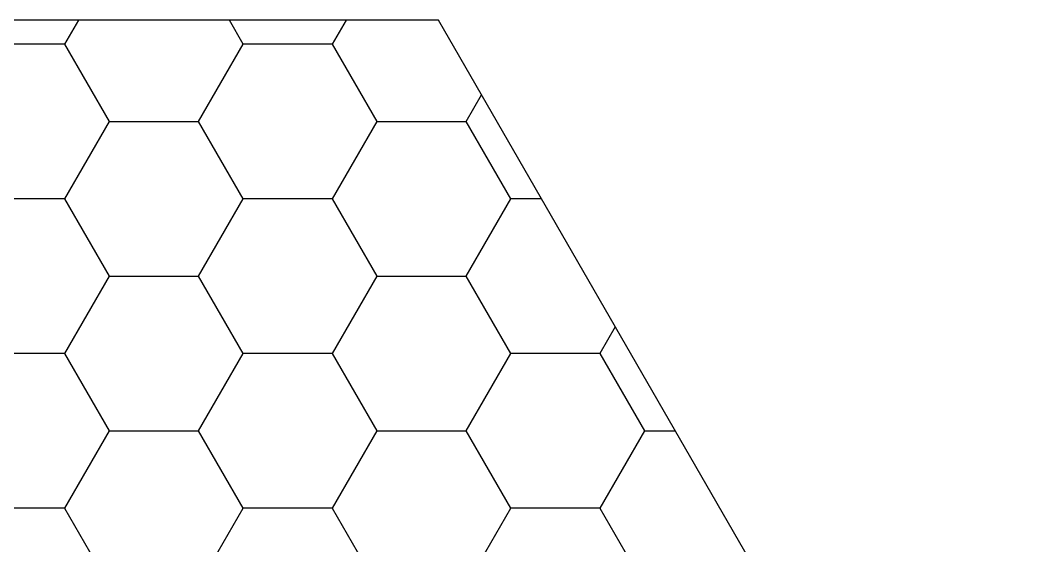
# Model space of a CAD drawing. Header units: millimetres. Extents: x 0 to 80, y 0 to 69.3.
# Drawn here: x 45.93 to 80, y 51.62 to 69.28 of the extents above; entities that cross this region are included whole.
import ezdxf

# ---------------------------------------------------------------- set-up
doc = ezdxf.new("R2010")
doc.units = ezdxf.units.MM
doc.header["$MEASUREMENT"] = 0
doc.layers.add('CUT_PERIMETER', color=1, linetype='CONTINUOUS')
doc.layers.add('HEX_BACKGROUND', color=3, linetype='CONTINUOUS')

msp = doc.modelspace()

# ---------------------------------------------------------------- linework, layer by layer
at = {"layer": 'CUT_PERIMETER', "color": 1}
for p, q in [((60, 69.282), (20, 69.282)), ((80, 34.641), (60, 69.282))]:
    msp.add_line(p, q, dxfattribs=at)
at = {"layer": 'HEX_BACKGROUND'}
for p, q in [((47.889, 69.282), (47.426, 68.48)), ((53.431, 68.48), (52.968, 69.282)), ((56.896, 69.282), (56.433, 68.48)), ((47.426, 68.48), (44.424, 68.48)), ((47.426, 68.48), (48.927, 65.88)), ((51.929, 65.88), (53.43, 68.48)), ((56.433, 68.48), (53.431, 68.48)), ((56.433, 68.48), (57.934, 65.88)), ((60.936, 65.88), (61.45, 66.77)), ((48.927, 65.88), (47.426, 63.28)), ((48.927, 65.88), (51.929, 65.88)), ((53.431, 63.28), (51.93, 65.88)), ((57.934, 65.88), (56.433, 63.28)), ((57.934, 65.88), (60.936, 65.88)), ((62.437, 63.28), (60.936, 65.88)), ((47.426, 63.28), (44.424, 63.28)), ((47.426, 63.28), (48.927, 60.68)), ((51.929, 60.68), (53.43, 63.28)), ((56.433, 63.28), (53.431, 63.28)), ((56.433, 63.28), (57.934, 60.68)), ((60.936, 60.68), (62.437, 63.28)), ((63.465, 63.28), (62.437, 63.28)), ((48.927, 60.68), (47.426, 58.08)), ((48.927, 60.68), (51.929, 60.68)), ((53.431, 58.08), (51.93, 60.68)), ((57.934, 60.68), (56.433, 58.08)), ((57.934, 60.68), (60.936, 60.68)), ((62.437, 58.08), (60.936, 60.68)), ((65.953, 58.97), (65.439, 58.08)), ((47.426, 58.08), (44.424, 58.08)), ((47.426, 58.08), (48.927, 55.48)), ((51.929, 55.48), (53.43, 58.08)), ((56.433, 58.08), (53.431, 58.08)), ((56.433, 58.08), (57.934, 55.48)), ((60.936, 55.48), (62.437, 58.08)), ((65.439, 58.08), (62.437, 58.08)), ((65.439, 58.08), (66.94, 55.48)), ((48.927, 55.48), (47.426, 52.88)), ((48.927, 55.48), (51.929, 55.48)), ((53.431, 52.88), (51.93, 55.48)), ((57.934, 55.48), (56.433, 52.88)), ((57.934, 55.48), (60.936, 55.48)), ((62.437, 52.88), (60.936, 55.48)), ((66.94, 55.48), (65.439, 52.88)), ((66.94, 55.48), (67.969, 55.48)), ((47.426, 52.88), (44.424, 52.88)), ((47.426, 52.88), (48.927, 50.28)), ((51.929, 50.28), (53.43, 52.88)), ((56.433, 52.88), (53.431, 52.88)), ((56.433, 52.88), (57.934, 50.28)), ((60.936, 50.28), (62.437, 52.88)), ((65.439, 52.88), (62.437, 52.88)), ((65.439, 52.88), (66.94, 50.28))]:
    msp.add_line(p, q, dxfattribs=at)

doc.saveas('drawing.dxf')
